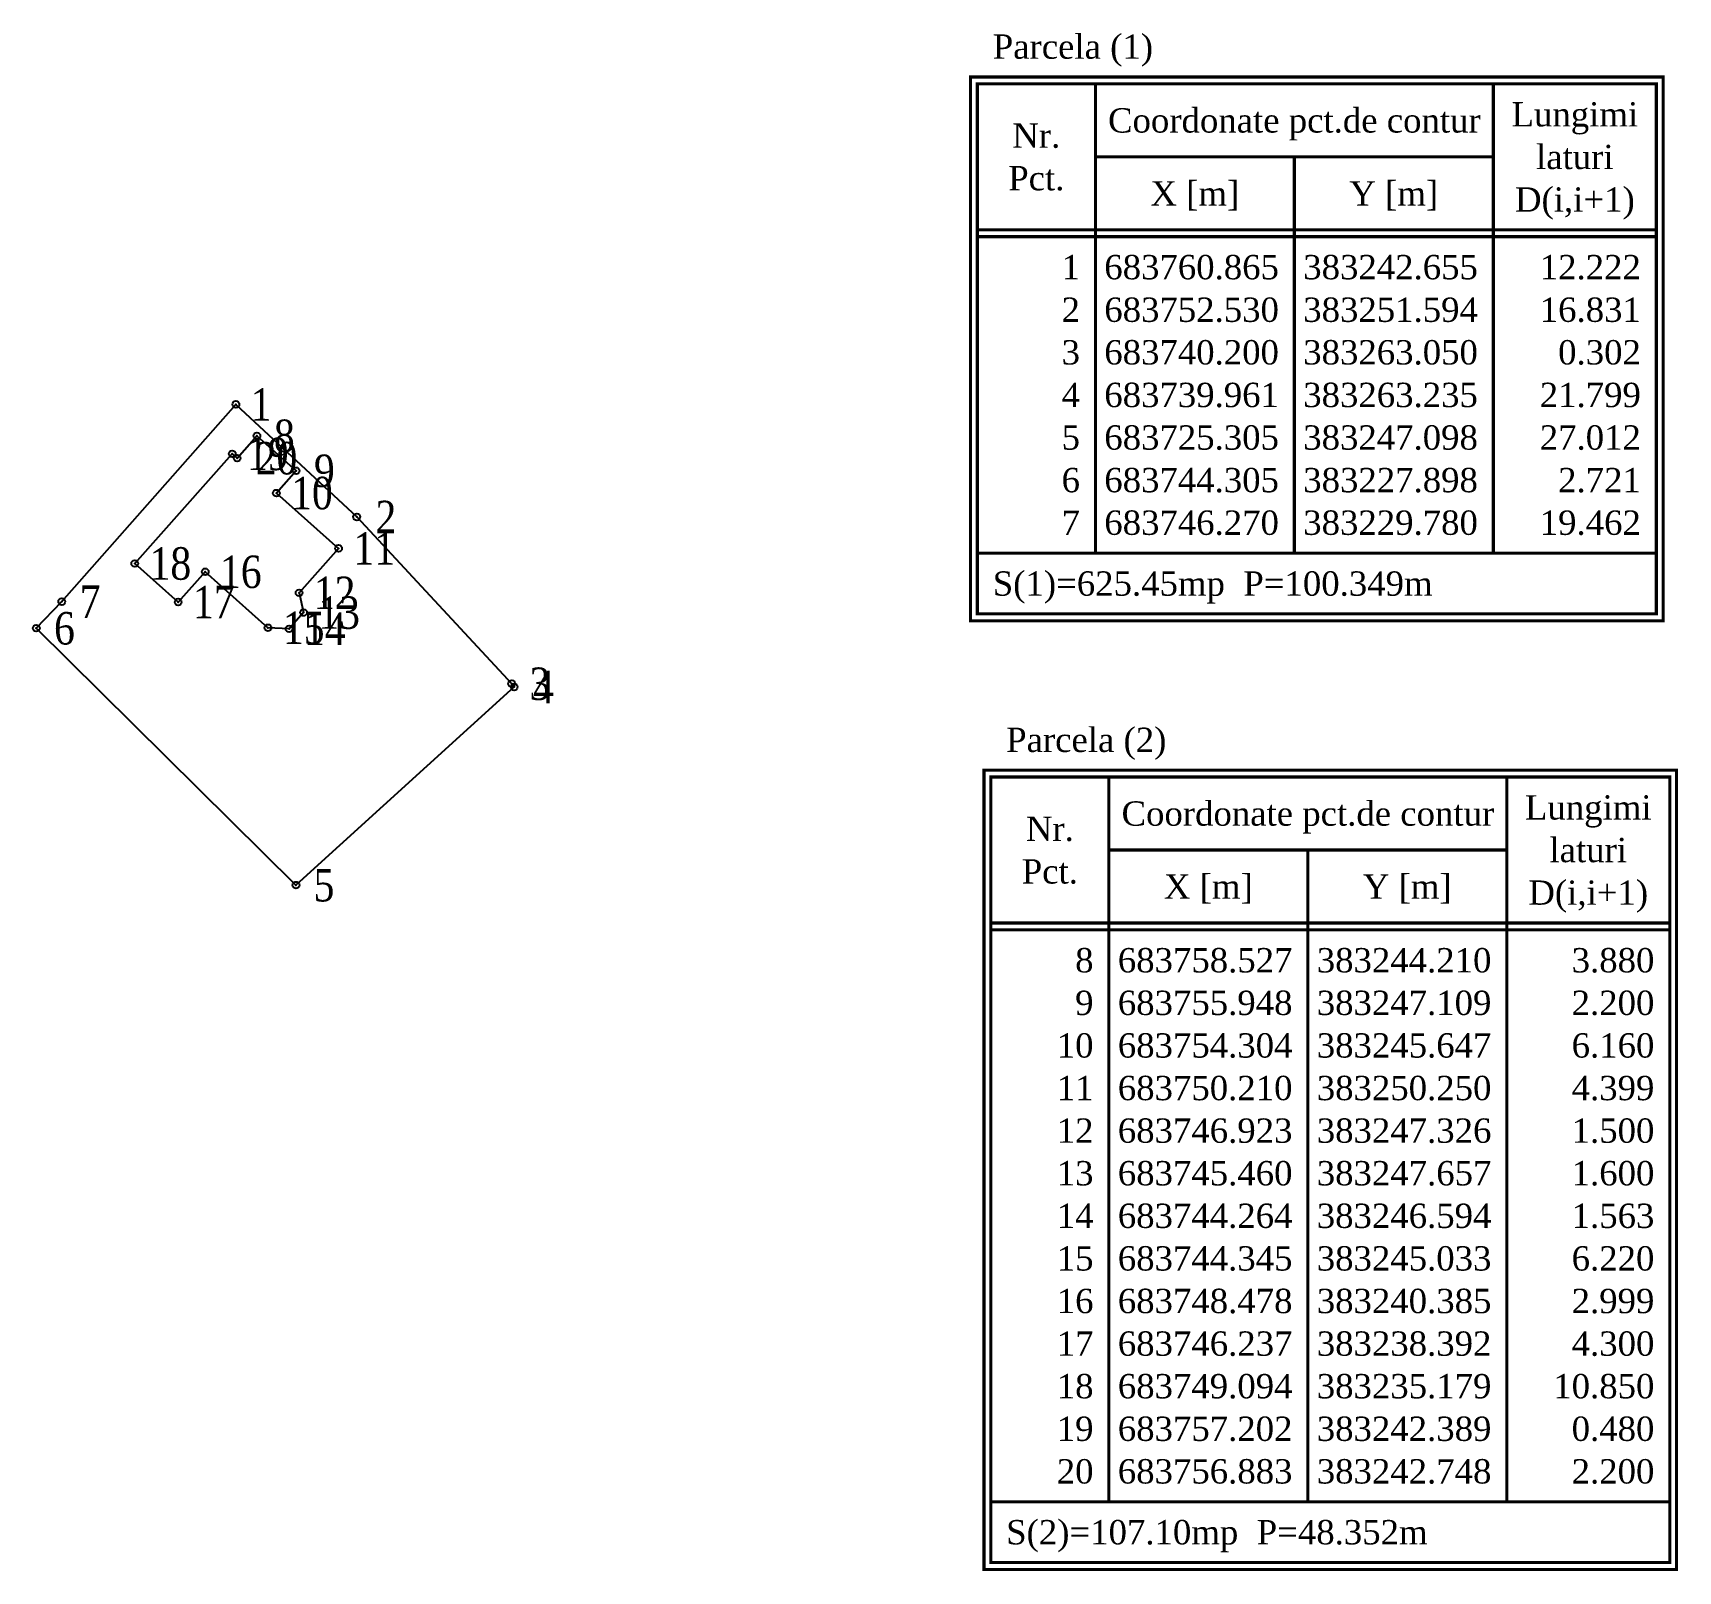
# Model space of a CAD drawing. Header units: inches. Extents: x 383228 to 383349, y 683675 to 683788.
import ezdxf
from ezdxf.enums import TextEntityAlignment as Align

# ---------------------------------------------------------------- set-up
doc = ezdxf.new("R2010")
doc.units = ezdxf.units.IN
doc.header["$MEASUREMENT"] = 0
doc.header["$PDMODE"] = 32
doc.header["$PDSIZE"] = 0.5
doc.layers.add('0_pct_denumiri', color=7, linetype='Continuous')
doc.layers.add('0_pct_simboluri', color=7, linetype='Continuous')
doc.styles.get("Standard").update_dxf_attribs({"font": 'arial.ttf'})
doc.styles.add('TIMES_NEW_ROMAN', font='times.ttf')

# ---------------------------------------------------------------- blocks, each defined once
blk = doc.blocks.new('Punct')
blk.add_point((0, 0))
at = {"flags": 1}
for tag, p in [('DENPCT', (1.4, 0)), ('COTA', (1.4, -2.5)), ('COD', (1.4, -5))]:
    blk.add_attdef(tag, p, '', height=1.5, dxfattribs=at)
blk = doc.blocks.new('*U19', base_point=(383261.93, 683745.43))
at = {"const_width": 0.23}
for points in [[(383261.93, 683742.28), (383313.14, 683742.28), (383313.14, 683702.06), (383261.93, 683702.06)], [(383262.43, 683741.77), (383312.63, 683741.77), (383312.63, 683702.57), (383262.43, 683702.57)]]:
    blk.add_lwpolyline(points, close=True, dxfattribs=at)
for points in [[(383271.16, 683741.77), (383271.16, 683707.07)], [(383300.58, 683741.77), (383300.58, 683707.07)], [(383271.16, 683736.37), (383300.58, 683736.37)], [(383285.87, 683736.37), (383285.87, 683707.07)], [(383262.43, 683730.97), (383312.63, 683730.97)], [(383262.43, 683730.47), (383312.63, 683730.47)], [(383262.43, 683707.07), (383312.63, 683707.07)]]:
    blk.add_lwpolyline(points, dxfattribs=at)
at = {"style": 'TIMES_NEW_ROMAN'}
for s, p in [('Parcela (1)', (383263.57, 683743.63)), ('S(1)=625.45mp  P=100.349m', (383263.57, 683703.92))]:
    blk.add_text(s, height=1.8, dxfattribs=at).set_placement(p)
for s, p in [('Coordonate pct.de contur', (383285.87, 683739.07)), ('Lungimi', (383306.61, 683739.52)), ('Nr.', (383266.79, 683737.95)), ('laturi', (383306.61, 683736.37)), ('Pct.', (383266.79, 683734.8)), ('X [m]', (383278.51, 683733.67)), ('Y [m]', (383293.22, 683733.67)), ('D(i,i+1)', (383306.61, 683733.22))]:
    blk.add_text(s, height=1.8, dxfattribs=at).set_placement(p, align=Align.MIDDLE_CENTER)
for s, p in [('1', (383270.02, 683727.32)), ('683760.865', (383284.73, 683727.32)), ('383242.655', (383299.44, 683727.32)), ('12.222', (383311.49, 683727.32)), ('2', (383270.02, 683724.17)), ('683752.530', (383284.73, 683724.17)), ('383251.594', (383299.44, 683724.17)), ('16.831', (383311.49, 683724.17)), ('3', (383270.02, 683721.02)), ('683740.200', (383284.73, 683721.02)), ('383263.050', (383299.44, 683721.02)), ('0.302', (383311.49, 683721.02)), ('4', (383270.02, 683717.87)), ('683739.961', (383284.73, 683717.87)), ('383263.235', (383299.44, 683717.87)), ('21.799', (383311.49, 683717.87)), ('5', (383270.02, 683714.72)), ('683725.305', (383284.73, 683714.72)), ('383247.098', (383299.44, 683714.72)), ('27.012', (383311.49, 683714.72)), ('6', (383270.02, 683711.57)), ('683744.305', (383284.73, 683711.57)), ('383227.898', (383299.44, 683711.57)), ('2.721', (383311.49, 683711.57)), ('7', (383270.02, 683708.42)), ('683746.270', (383284.73, 683708.42)), ('383229.780', (383299.44, 683708.42)), ('19.462', (383311.49, 683708.42))]:
    blk.add_text(s, height=1.8, dxfattribs=at).set_placement(p, align=Align.RIGHT)
blk = doc.blocks.new('*U20', base_point=(383259.31, 683746))
at = {"const_width": 0.23}
for points in [[(383259.31, 683742.85), (383310.52, 683742.85), (383310.52, 683683.74), (383259.31, 683683.74)], [(383259.82, 683742.35), (383310.02, 683742.35), (383310.02, 683684.25), (383259.82, 683684.25)]]:
    blk.add_lwpolyline(points, close=True, dxfattribs=at)
for points in [[(383268.55, 683742.35), (383268.55, 683688.75)], [(383297.97, 683742.35), (383297.97, 683688.75)], [(383268.55, 683736.95), (383297.97, 683736.95)], [(383283.26, 683736.95), (383283.26, 683688.75)], [(383259.82, 683731.55), (383310.02, 683731.55)], [(383259.82, 683731.05), (383310.02, 683731.05)], [(383259.82, 683688.75), (383310.02, 683688.75)]]:
    blk.add_lwpolyline(points, dxfattribs=at)
at = {"style": 'TIMES_NEW_ROMAN'}
for s, p in [('Parcela (2)', (383260.95, 683744.2)), ('S(2)=107.10mp  P=48.352m', (383260.95, 683685.6))]:
    blk.add_text(s, height=1.8, dxfattribs=at).set_placement(p)
for s, p in [('Coordonate pct.de contur', (383283.26, 683739.65)), ('Lungimi', (383303.99, 683740.1)), ('Nr.', (383264.18, 683738.52)), ('laturi', (383303.99, 683736.95)), ('Pct.', (383264.18, 683735.37)), ('X [m]', (383275.9, 683734.25)), ('Y [m]', (383290.61, 683734.25)), ('D(i,i+1)', (383303.99, 683733.8))]:
    blk.add_text(s, height=1.8, dxfattribs=at).set_placement(p, align=Align.MIDDLE_CENTER)
for s, p in [('8', (383267.41, 683727.9)), ('683758.527', (383282.12, 683727.9)), ('383244.210', (383296.83, 683727.9)), ('3.880', (383308.88, 683727.9)), ('9', (383267.41, 683724.75)), ('683755.948', (383282.12, 683724.75)), ('383247.109', (383296.83, 683724.75)), ('2.200', (383308.88, 683724.75)), ('10', (383267.41, 683721.6)), ('683754.304', (383282.12, 683721.6)), ('383245.647', (383296.83, 683721.6)), ('6.160', (383308.88, 683721.6)), ('11', (383267.41, 683718.45)), ('683750.210', (383282.12, 683718.45)), ('383250.250', (383296.83, 683718.45)), ('4.399', (383308.88, 683718.45)), ('12', (383267.41, 683715.3)), ('683746.923', (383282.12, 683715.3)), ('383247.326', (383296.83, 683715.3)), ('1.500', (383308.88, 683715.3)), ('13', (383267.41, 683712.15)), ('683745.460', (383282.12, 683712.15)), ('383247.657', (383296.83, 683712.15)), ('1.600', (383308.88, 683712.15)), ('14', (383267.41, 683709)), ('683744.264', (383282.12, 683709)), ('383246.594', (383296.83, 683709)), ('1.563', (383308.88, 683709)), ('683744.345', (383282.12, 683705.85)), ('383245.033', (383296.83, 683705.85)), ('6.220', (383308.88, 683705.85)), ('15', (383267.41, 683705.85)), ('16', (383267.41, 683702.7)), ('683748.478', (383282.12, 683702.7)), ('383240.385', (383296.83, 683702.7)), ('2.999', (383308.88, 683702.7)), ('17', (383267.41, 683699.55)), ('683746.237', (383282.12, 683699.55)), ('383238.392', (383296.83, 683699.55)), ('4.300', (383308.88, 683699.55)), ('18', (383267.41, 683696.4)), ('683749.094', (383282.12, 683696.4)), ('383235.179', (383296.83, 683696.4)), ('10.850', (383308.88, 683696.4)), ('19', (383267.41, 683693.25)), ('683757.202', (383282.12, 683693.25)), ('383242.389', (383296.83, 683693.25)), ('0.480', (383308.88, 683693.25)), ('20', (383267.41, 683690.1)), ('683756.883', (383282.12, 683690.1)), ('383242.748', (383296.83, 683690.1)), ('2.200', (383308.88, 683690.1))]:
    blk.add_text(s, height=1.8, dxfattribs=at).set_placement(p, align=Align.RIGHT)

msp = doc.modelspace()

# ---------------------------------------------------------------- linework, layer by layer
at = {"color": 1}
for points in [[(383242.66, 683760.86), (383251.59, 683752.53), (383263.05, 683740.2), (383263.23, 683739.96), (383247.1, 683725.31), (383227.9, 683744.31), (383229.78, 683746.27)], [(383244.21, 683758.53), (383247.11, 683755.95), (383245.65, 683754.3), (383250.25, 683750.21), (383247.33, 683746.92), (383247.66, 683745.46), (383246.59, 683744.26), (383245.03, 683744.34), (383240.39, 683748.48), (383238.39, 683746.24), (383235.18, 683749.09), (383242.39, 683757.2), (383242.75, 683756.88)]]:
    msp.add_lwpolyline(points, close=True, dxfattribs=at)

# ---------------------------------------------------------------- block references
for name, p in [('*U19', (383296.98, 683788.22)), ('*U20', (383297.97, 683736.95))]:
    msp.add_blockref(name, p)
at = {"layer": '0_pct_simboluri'}
for p in [(383242.66, 683760.86), (383244.21, 683758.53), (383242.39, 683757.2), (383242.75, 683756.88), (383247.11, 683755.95), (383245.65, 683754.3), (383251.59, 683752.53), (383250.25, 683750.21), (383235.18, 683749.09), (383240.39, 683748.48), (383247.33, 683746.92), (383229.78, 683746.27), (383238.39, 683746.24), (383247.66, 683745.46), (383227.9, 683744.31), (383245.03, 683744.34), (383246.59, 683744.26), (383263.05, 683740.2), (383263.23, 683739.96), (383247.1, 683725.31)]:
    msp.add_blockref('Punct', p, dxfattribs=at)

# ---------------------------------------------------------------- texts
at = {"layer": '0_pct_denumiri', "style": 'TIMES_NEW_ROMAN', "width": 0.85}
for s, p in [('1', (383243.75, 683759.66)), ('8', (383245.47, 683757.33)), ('19', (383243.48, 683756)), ('20', (383244.12, 683755.68)), ('9', (383248.43, 683754.75)), ('10', (383246.74, 683753.1)), ('2', (383252.98, 683751.33)), ('18', (383236.27, 683747.89)), ('11', (383251.35, 683749.01)), ('16', (383241.48, 683747.28)), ('12', (383248.42, 683745.72)), ('7', (383231.11, 683745.07)), ('17', (383239.49, 683745.04)), ('13', (383248.75, 683744.26)), ('6', (383229.21, 683743.1)), ('15', (383246.13, 683743.14)), ('14', (383247.69, 683743.06)), ('3', (383264.37, 683739)), ('4', (383264.64, 683738.76)), ('5', (383248.4, 683724.1))]:
    msp.add_text(s, height=2.4, dxfattribs=at).set_placement(p)

doc.saveas('drawing.dxf')
